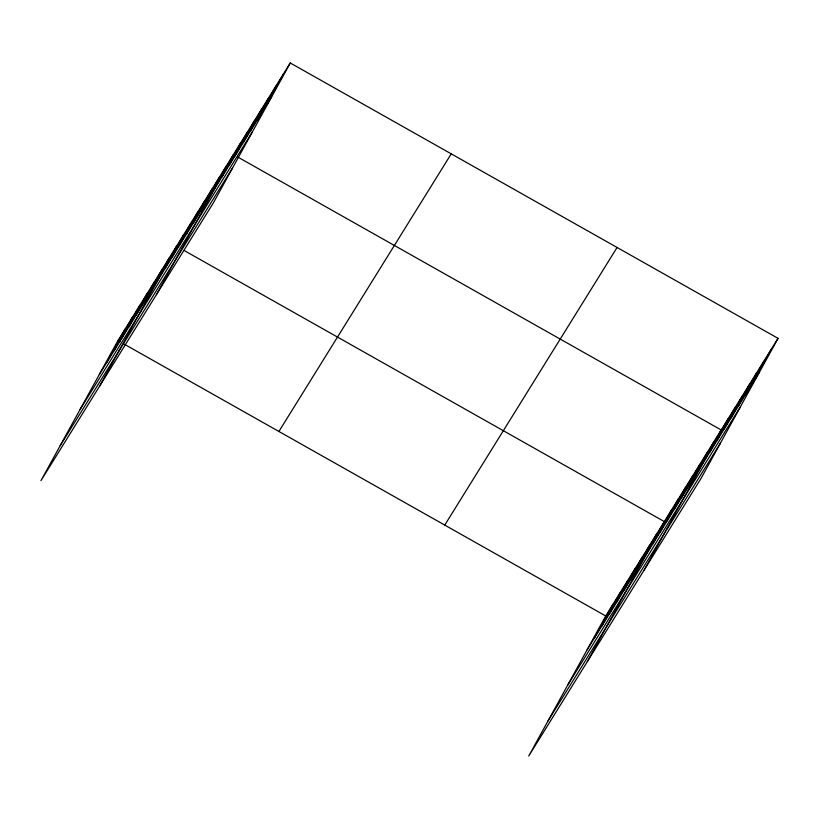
<?xml version="1.0" encoding="UTF-8"?>
<svg xmlns="http://www.w3.org/2000/svg" width="819" height="819" viewBox="0 0 819 819"><rect width="100%" height="100%" fill="white"/><g stroke="black" fill="none" stroke-linecap="round" stroke-linejoin="round"><path stroke-width="1.23" d="M290.274 62.981L117.946 340.602L40.95 480.651L213.288 203.03L290.274 62.981L778.05 338.349L701.054 478.398L528.726 756.019L605.712 615.97L778.05 338.349M106.665 362.643L125.266 328.798M113.995 350.839L132.596 317.004M121.314 339.046L139.916 305.2M128.634 327.242L147.246 293.407M135.964 315.448L154.566 281.603M143.284 303.644L161.886 269.809M150.614 291.851L169.216 258.005M99.539 386.261L176.535 246.212L178.685 247.42M165.039 268.601L183.651 234.756M172.154 257.146L190.755 223.311M179.259 245.69L197.86 211.855M186.374 234.244L204.975 200.399M193.479 222.788L212.08 188.954M200.583 211.333L219.195 177.498M207.698 199.887L226.3 166.042M156.409 294.645L233.405 154.596L235.555 155.805M221.918 176.976L240.52 143.141M229.023 165.53L247.625 131.685M236.128 154.074L254.729 120.239M243.243 142.629L261.845 108.784M250.348 131.173L268.949 97.338M257.453 119.717L276.064 85.882M264.568 108.272L283.169 74.427M594.44 638.011L613.042 604.166M601.76 626.207L620.362 592.372M609.09 614.414L627.692 580.569M616.41 602.61L635.012 568.775M623.73 590.816L642.342 556.971M631.06 579.013L649.662 545.178M638.38 567.219L656.981 533.374M587.315 661.629L664.311 521.58L184.05 250.45M652.815 543.959L671.416 510.124M659.919 532.514L678.531 498.669M667.035 521.058L685.636 487.223M674.139 509.613L692.741 475.767M681.254 498.157L699.856 464.322M688.359 486.701L706.961 452.866M695.464 475.255L714.076 441.41M644.184 570.014L721.181 429.965L237.705 157.013M709.684 452.344L728.286 418.509M716.799 440.898L735.401 407.053M723.904 429.443L742.505 395.608M731.009 417.997L749.61 384.152M738.124 406.541L756.725 372.706M745.229 395.086L763.83 361.251M752.333 383.64L770.945 349.795M99.345 374.437L271.673 96.816M80.067 409.49L252.406 131.869M60.217 445.608L232.555 167.977M278.91 431.47L451.238 153.849M444.748 525.102L617.086 247.471M587.11 649.805L759.448 372.184M567.843 684.858L740.181 407.238M547.993 720.976L720.321 443.345M117.946 340.602L120.086 341.81M124.386 344.236L605.712 615.97"/></g></svg>
